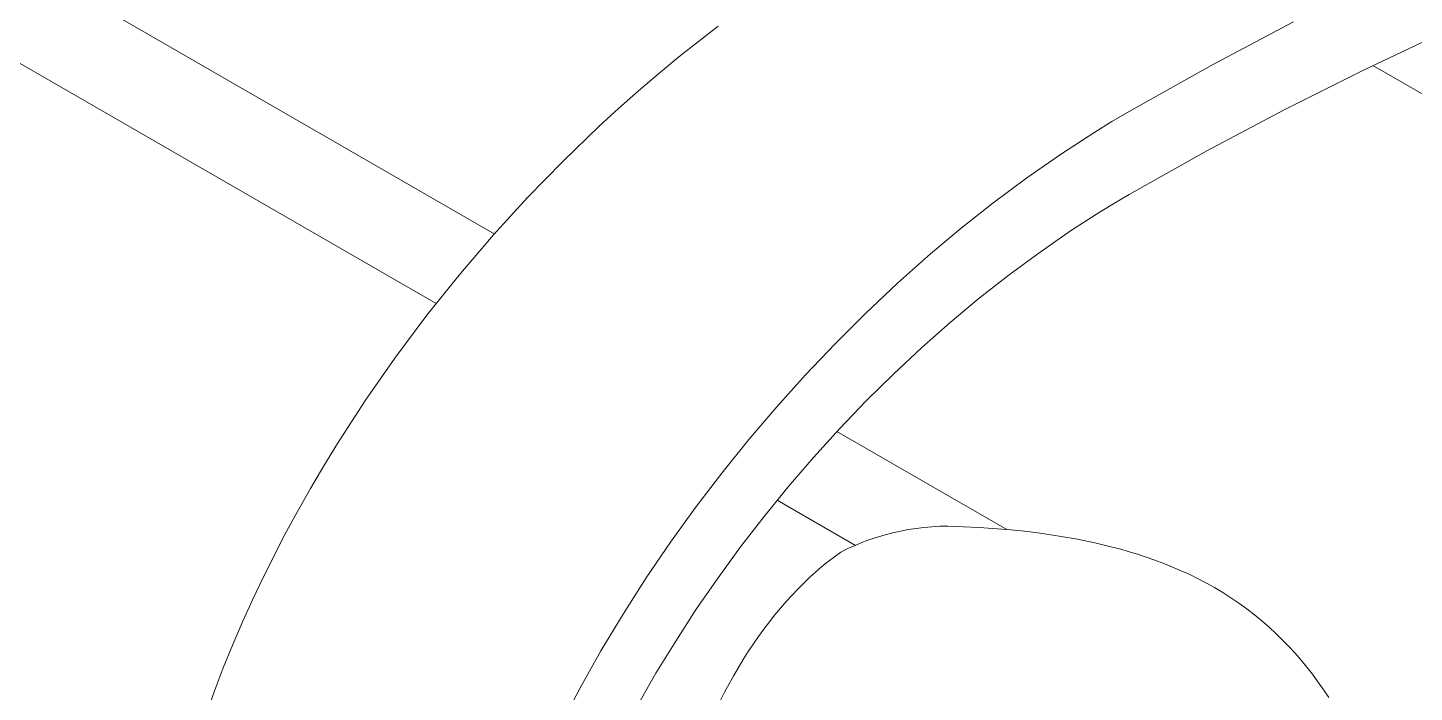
# Model space of a CAD drawing. Header units: inches. Extents: x -1 to 175, y 3 to 130.
# Drawn here: x 147.12 to 152.16, y 41.93 to 44.35 of the extents above; entities that cross this region are included whole.
import ezdxf

# ---------------------------------------------------------------- set-up
doc = ezdxf.new("R2010")
doc.units = ezdxf.units.IN
doc.layers.add('ZANO_R', color=7, linetype='Continuous', lineweight=0)

msp = doc.modelspace()

# ---------------------------------------------------------------- linework, layer by layer
at = {"layer": 'ZANO_R'}
for p, q in [((113.73331, 63.85708), (148.81697, 43.60152)), ((113.90101, 63.38455), (148.6053, 43.34802)), ((149.55869, 44.30129), (149.63074, 44.3563)), ((151.71993, 44.37266), (151.4213, 44.21413)), ((152.25558, 44.32977), (151.97234, 44.19619)), ((149.48765, 44.24499), (149.55869, 44.30129)), ((149.41346, 44.18398), (149.48765, 44.24499)), ((149.3404, 44.12161), (149.41346, 44.18398)), ((151.4213, 44.21413), (151.12321, 44.04664)), ((151.97234, 44.19619), (151.689, 44.05396)), ((152.00901, 44.21398), (160.00515, 39.5974)), ((149.26848, 44.05794), (149.3404, 44.12161)), ((149.1977, 43.99301), (149.26848, 44.05794)), ((151.12321, 44.04664), (151.06065, 44.00984)), ((151.689, 44.05396), (151.40586, 43.90326)), ((149.06529, 43.86524), (149.1977, 43.99301)), ((151.06065, 44.00984), (150.99876, 43.97193)), ((150.99876, 43.97193), (150.87696, 43.89297)), ((150.87696, 43.89297), (150.751, 43.80531)), ((151.40586, 43.90326), (151.12321, 43.74432)), ((148.93709, 43.73324), (149.06529, 43.86524)), ((150.751, 43.80531), (150.62792, 43.71365)), ((148.81347, 43.59756), (148.93709, 43.73324)), ((151.07005, 43.71323), (151.12321, 43.74432)), ((150.62792, 43.71365), (150.51339, 43.6229)), ((150.91391, 43.61449), (151.01746, 43.68118)), ((151.01746, 43.68118), (151.07005, 43.71323)), ((148.69419, 43.45805), (148.81347, 43.59756)), ((150.51339, 43.6229), (150.40147, 43.52894)), ((150.79943, 43.53551), (150.91391, 43.61449)), ((150.40147, 43.52894), (150.28187, 43.42251)), ((150.68751, 43.45294), (150.79943, 43.53551)), ((148.57234, 43.3058), (148.69419, 43.45805)), ((150.28187, 43.42251), (150.16543, 43.31264)), ((150.57878, 43.36749), (150.68751, 43.45294)), ((150.47262, 43.27888), (150.57878, 43.36749)), ((148.45566, 43.14955), (148.57234, 43.3058)), ((150.16543, 43.31264), (150.05479, 43.2022)), ((150.36903, 43.18726), (150.47262, 43.27888)), ((150.05479, 43.2022), (149.94722, 43.08878)), ((150.26803, 43.09278), (150.36903, 43.18726)), ((148.34898, 42.99644), (148.45566, 43.14955)), ((149.94722, 43.08878), (149.84277, 42.97247)), ((150.16814, 42.99408), (150.26803, 43.09278)), ((148.24741, 42.8399), (148.34898, 42.99644)), ((149.84277, 42.97247), (149.74146, 42.85341)), ((150.07098, 42.89268), (150.16814, 42.99408)), ((149.97659, 42.7887), (150.07098, 42.89268)), ((150.0618, 42.88282), (150.67878, 42.52661)), ((148.19743, 42.75836), (148.24741, 42.8399)), ((149.74146, 42.85341), (149.64324, 42.73152)), ((149.88501, 42.68223), (149.97659, 42.7887)), ((148.1489, 42.67596), (148.19743, 42.75836)), ((149.64324, 42.73152), (149.54832, 42.60704)), ((148.10185, 42.5927), (148.1489, 42.67596)), ((149.79696, 42.57417), (149.88501, 42.68223)), ((149.84412, 42.63279), (150.12885, 42.4684)), ((148.05631, 42.5086), (148.10185, 42.5927)), ((149.54832, 42.60704), (149.4568, 42.48005)), ((149.71181, 42.46382), (149.79696, 42.57417)), ((150.2925, 42.52113), (150.26439, 42.5148)), ((150.3208, 42.52649), (150.2925, 42.52113)), ((150.34927, 42.53089), (150.3208, 42.52649)), ((150.37787, 42.53431), (150.34927, 42.53089)), ((150.40657, 42.53676), (150.37787, 42.53431)), ((150.43534, 42.53823), (150.40657, 42.53676)), ((150.46414, 42.53872), (150.43534, 42.53823)), ((150.46414, 42.53872), (150.57891, 42.53397)), ((150.57891, 42.53397), (150.69344, 42.52527)), ((150.69344, 42.52527), (150.75488, 42.51878)), ((150.75488, 42.51878), (150.81616, 42.51092)), ((147.97704, 42.35253), (148.05631, 42.5086)), ((149.4568, 42.48005), (149.3688, 42.35059)), ((150.128, 42.46905), (150.10176, 42.45714)), ((150.15462, 42.48005), (150.128, 42.46905)), ((150.1816, 42.49013), (150.15462, 42.48005)), ((150.20891, 42.49929), (150.1816, 42.49013)), ((150.23652, 42.50752), (150.20891, 42.49929)), ((150.26439, 42.5148), (150.23652, 42.50752)), ((150.81616, 42.51092), (150.87614, 42.50177)), ((150.87614, 42.50177), (150.93587, 42.49111)), ((150.93587, 42.49111), (150.99896, 42.478)), ((150.99896, 42.478), (151.06156, 42.46294)), ((149.62966, 42.35121), (149.71181, 42.46382)), ((150.05257, 42.42758), (150.02972, 42.41009)), ((150.07595, 42.44436), (150.05257, 42.42758)), ((150.10176, 42.45714), (150.07595, 42.44436)), ((151.06156, 42.46294), (151.09262, 42.45464)), ((151.09262, 42.45464), (151.12348, 42.44582)), ((151.12348, 42.44582), (151.15412, 42.43645)), ((151.15412, 42.43645), (151.18452, 42.42652)), ((151.18452, 42.42652), (151.21712, 42.41512)), ((151.21712, 42.41512), (151.24935, 42.40306)), ((149.98555, 42.37321), (149.96302, 42.35279)), ((150.00738, 42.39195), (149.98555, 42.37321)), ((150.02972, 42.41009), (150.00738, 42.39195)), ((151.24935, 42.40306), (151.28118, 42.39029)), ((151.28118, 42.39029), (151.31259, 42.37682)), ((151.31259, 42.37682), (151.34357, 42.36262)), ((147.93949, 42.27347), (147.97704, 42.35253)), ((149.3688, 42.35059), (149.2846, 42.21905)), ((149.5506, 42.23641), (149.62966, 42.35121)), ((149.94103, 42.33178), (149.91957, 42.31023)), ((149.96302, 42.35279), (149.94103, 42.33178)), ((151.34357, 42.36262), (151.37408, 42.34767)), ((151.37408, 42.34767), (151.40411, 42.33195)), ((151.40411, 42.33195), (151.43364, 42.31545)), ((151.43364, 42.31545), (151.46367, 42.29752)), ((147.90342, 42.19373), (147.93949, 42.27347)), ((149.87724, 42.26454), (149.85639, 42.24043)), ((149.89863, 42.28817), (149.87724, 42.26454)), ((149.91957, 42.31023), (149.89863, 42.28817)), ((151.46367, 42.29752), (151.4932, 42.27868)), ((151.4932, 42.27868), (151.52218, 42.25895)), ((149.2846, 42.21905), (149.20417, 42.08518)), ((149.47582, 42.12118), (149.5506, 42.23641)), ((149.83609, 42.21586), (149.81632, 42.19086)), ((149.85639, 42.24043), (149.83609, 42.21586)), ((151.52218, 42.25895), (151.55056, 42.23835)), ((151.55056, 42.23835), (151.57832, 42.21691)), ((151.57832, 42.21691), (151.60542, 42.19467)), ((147.86701, 42.10887), (147.90342, 42.19373)), ((149.79635, 42.16446), (149.77693, 42.13765)), ((149.81632, 42.19086), (149.79635, 42.16446)), ((151.60542, 42.19467), (151.63181, 42.17165)), ((151.63181, 42.17165), (151.65748, 42.14788)), ((149.4043, 42.00389), (149.47582, 42.12118)), ((149.77693, 42.13765), (149.75806, 42.11045)), ((151.65748, 42.14788), (151.68099, 42.12483)), ((151.68099, 42.12483), (151.70388, 42.10113)), ((147.83238, 42.02327), (147.86701, 42.10887)), ((149.20417, 42.08518), (149.12769, 41.94902)), ((149.73975, 42.08288), (149.72146, 42.05414)), ((149.75806, 42.11045), (149.73975, 42.08288)), ((151.70388, 42.10113), (151.72615, 42.07679)), ((151.72615, 42.07679), (151.7478, 42.05182)), ((147.79957, 41.93696), (147.83238, 42.02327)), ((149.70375, 42.02504), (149.68661, 41.99561)), ((149.72146, 42.05414), (149.70375, 42.02504)), ((151.7478, 42.05182), (151.76883, 42.02625)), ((151.76883, 42.02625), (151.78923, 42.00007)), ((149.33622, 41.88459), (149.4043, 42.00389)), ((149.67003, 41.96585), (149.65372, 41.9352)), ((149.68661, 41.99561), (149.67003, 41.96585)), ((151.78923, 42.00007), (151.80901, 41.97332)), ((151.80901, 41.97332), (151.83071, 41.94226)), ((147.76864, 41.84995), (147.79957, 41.93696)), ((149.12769, 41.94902), (149.05534, 41.81062)), ((149.65372, 41.9352), (149.638, 41.90424)), ((151.83071, 41.94226), (151.84839, 41.91552))]:
    msp.add_line(p, q, dxfattribs=at)

doc.saveas('drawing.dxf')
